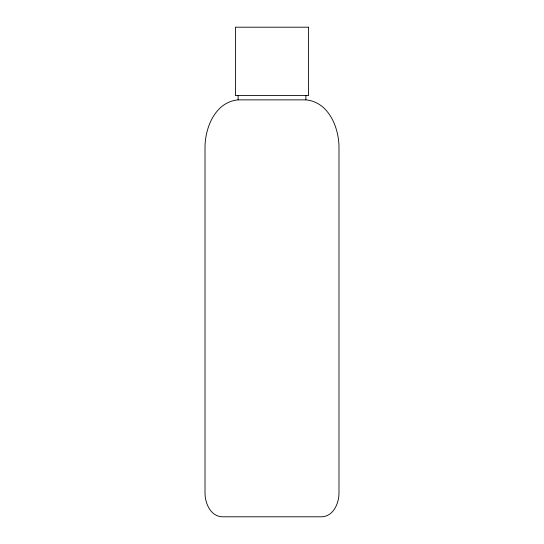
<?xml version="1.0" encoding="UTF-8"?>
<svg xmlns="http://www.w3.org/2000/svg" width="544" height="544" viewBox="0 0 544 544"><rect width="100%" height="100%" fill="white"/><g stroke="black" fill="none" stroke-linecap="round" stroke-linejoin="round"><path stroke-width="0.82" d="M238.122 99.865C215.274 101.871 204.775 127.928 205.013 148.124L205.013 492.626C204.864 502.833 210.324 516.134 221.966 516.8L322.034 516.8C333.676 516.134 339.136 502.833 338.987 492.626L338.987 148.124C339.225 127.928 328.726 101.871 305.878 99.865L238.122 99.865L238.122 95.547M305.878 95.547L305.878 99.865M308.584 27.2L235.416 27.2L235.416 95.547L308.584 95.547L308.584 27.2"/></g></svg>
